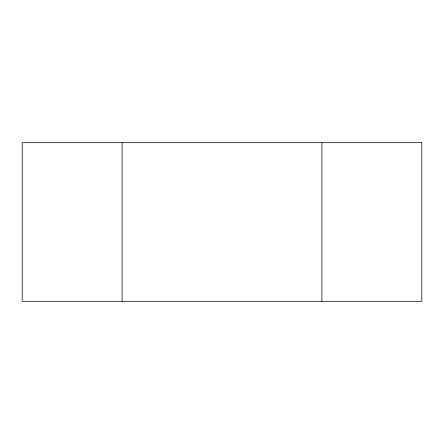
<?xml version="1.0" encoding="UTF-8"?>
<svg xmlns="http://www.w3.org/2000/svg" width="444" height="444" viewBox="0 0 444 444"><rect width="100%" height="100%" fill="white"/><g stroke="black" fill="none" stroke-linecap="round" stroke-linejoin="round"><path stroke-width="0.67" d="M321.9 142.696L321.9 301.304M122.1 142.696L122.1 301.304M421.8 142.696L22.2 142.696L22.2 301.304L421.8 301.304L421.8 142.696"/></g></svg>
